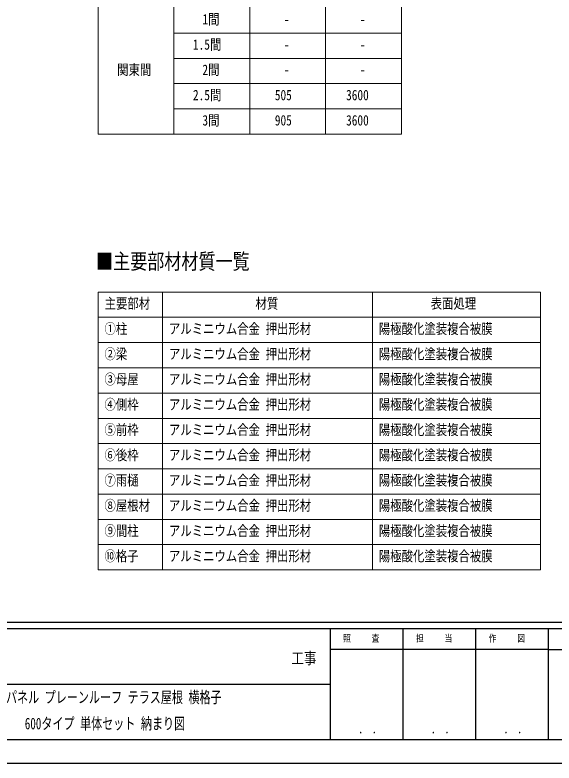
# Model space of a CAD drawing. Units: millimetres, scale not verified. Extents: x -12615 to 12615, y -8910 to 8910.
# Drawn here: x 893 to 6012, y -8910 to -1803 of the extents above; entities that cross this region are included whole.
import ezdxf
from ezdxf.enums import TextEntityAlignment as Align

# ---------------------------------------------------------------- set-up
doc = ezdxf.new("R2010")
doc.units = ezdxf.units.MM
doc.header["$LTSCALE"] = 50
doc.layers.add('0-1_TABLE1', color=7, linetype='Continuous', lineweight=18)
doc.layers.add('0-2_USER1', color=3, linetype='Continuous')
doc.layers.add('0-7_YKK_ZWAK', color=7, linetype='Continuous')
doc.styles.add('ＭＳ ゴシック', font='')
doc.styles.get('ＭＳ ゴシック').set_extended_font_data('MS Gothic')

msp = doc.modelspace()

# ---------------------------------------------------------------- linework, layer by layer
at = {"layer": '0-1_TABLE1'}
for p, q in [((1683.26, -1495), (1683.26, -2935)), ((2403.26, -1495), (2403.26, -2935)), ((3123.26, -1495), (3123.26, -2935)), ((3843.26, -1495), (3843.26, -2935)), ((4563.26, -1495), (4563.26, -2935)), ((2403.26, -1975), (4563.26, -1975)), ((2403.26, -2215), (4563.26, -2215)), ((2403.26, -2455), (4563.26, -2455)), ((2403.26, -2695), (4563.26, -2695)), ((1683.26, -2935), (4563.26, -2935)), ((1683.26, -4435), (5883.26, -4435)), ((1683.26, -4435), (1683.26, -7075)), ((2295.73, -4435), (2295.73, -7075)), ((4288.67, -4435), (4288.67, -7075)), ((5883.26, -4435), (5883.26, -7075)), ((1683.26, -4675), (5883.26, -4675)), ((1683.26, -4915), (5883.26, -4915)), ((1683.26, -5155), (5883.26, -5155)), ((1683.26, -5395), (5883.26, -5395)), ((1683.26, -5635), (5883.26, -5635)), ((1683.26, -5875), (5883.26, -5875)), ((1683.26, -6115), (5883.26, -6115)), ((1683.26, -6355), (5883.26, -6355)), ((1683.26, -6595), (5883.26, -6595)), ((1683.26, -6835), (5883.26, -6835)), ((1683.26, -7075), (5883.26, -7075))]:
    msp.add_line(p, q, dxfattribs=at)
at = {"layer": '0-7_YKK_ZWAK'}
for p, q in [((11685.06, -7575), (-11714.94, -7575)), ((3885.06, -7635), (-14.94, -7635)), ((4575.06, -7635), (4575.06, -8685)), ((5265.06, -7635), (5265.06, -8685)), ((5955.06, -7635), (5955.06, -8685)), ((6555.06, -7635), (5955.06, -7635)), ((5955.06, -7830), (3885.06, -7830)), ((5955.06, -7830), (6555.06, -7830)), ((-14.94, -8160), (3885.06, -8160)), ((-14.94, -8685), (3885.06, -8685)), ((3885.06, -8685), (5955.06, -8685)), ((5955.06, -8685), (6555.06, -8685))]:
    msp.add_line(p, q, dxfattribs=at)
msp.add_lwpolyline([(-12615, -8910), (12615, -8910), (12615, 8910), (-12615, 8910)], close=True, dxfattribs=at)
msp.add_lwpolyline([(5955.06, -7635), (3885.06, -7635), (3885.06, -8685)], dxfattribs=at)

# ---------------------------------------------------------------- texts
at = {"layer": '0-1_TABLE1', "style": 'ＭＳ ゴシック', "width": 0.8}
for s, p in [('1間', (2673.26, -1922.5)), ('-', (3447.26, -1922.5)), ('-', (4167.26, -1922.5)), ('1.5間', (2583.26, -2162.5)), ('-', (3447.26, -2162.5)), ('-', (4167.26, -2162.5)), ('関東間', (1863.26, -2402.5)), ('2間', (2673.26, -2402.5)), ('-', (3447.26, -2402.5)), ('-', (4167.26, -2402.5)), ('2.5間', (2583.26, -2642.5)), ('505', (3360.86, -2642.5)), ('3600', (4037.66, -2642.5)), ('3間', (2673.26, -2882.5)), ('905', (3360.86, -2882.5)), ('3600', (4037.66, -2882.5)), ('主要部材', (1744.7, -4622.5)), ('材質', (3177, -4622.5)), ('表面処理', (4841.17, -4622.5)), ('①柱', (1743.26, -4862.5)), ('アルミニウム合金 押出形材', (2355.73, -4862.5)), ('陽極酸化塗装複合被膜', (4348.67, -4862.5)), ('②梁', (1743.26, -5102.5)), ('アルミニウム合金 押出形材', (2355.73, -5102.5)), ('陽極酸化塗装複合被膜', (4348.67, -5102.5)), ('③母屋', (1743.26, -5342.5)), ('アルミニウム合金 押出形材', (2355.73, -5342.5)), ('陽極酸化塗装複合被膜', (4348.67, -5342.5)), ('④側枠', (1743.26, -5582.5)), ('アルミニウム合金 押出形材', (2355.73, -5582.5)), ('陽極酸化塗装複合被膜', (4348.67, -5582.5)), ('⑤前枠', (1743.26, -5822.5)), ('アルミニウム合金 押出形材', (2355.73, -5822.5)), ('陽極酸化塗装複合被膜', (4348.67, -5822.5)), ('⑥後枠', (1743.26, -6062.5)), ('アルミニウム合金 押出形材', (2355.73, -6062.5)), ('陽極酸化塗装複合被膜', (4348.67, -6062.5)), ('⑦雨樋', (1743.26, -6302.5)), ('アルミニウム合金 押出形材', (2355.73, -6302.5)), ('陽極酸化塗装複合被膜', (4348.67, -6302.5)), ('⑧屋根材', (1743.26, -6542.5)), ('アルミニウム合金 押出形材', (2355.73, -6542.5)), ('陽極酸化塗装複合被膜', (4348.67, -6542.5)), ('⑨間柱', (1743.26, -6782.5)), ('アルミニウム合金 押出形材', (2355.73, -6782.5)), ('陽極酸化塗装複合被膜', (4348.67, -6782.5)), ('⑩格子', (1743.26, -7022.5)), ('アルミニウム合金 押出形材', (2355.73, -7022.5)), ('陽極酸化塗装複合被膜', (4348.67, -7022.5))]:
    msp.add_text(s, height=98.97, dxfattribs=at).set_placement(p, align=Align.BOTTOM_LEFT)
at = {"layer": '0-2_USER1', "style": 'ＭＳ ゴシック'}
for s, height, width, p in [('■主要部材材質一覧', 148.5, 0.8, (1663.4, -4262.5)), ('目隠しパネル プレーンルーフ テラス屋根 横格子', 110, 0.7, (493.06, -8372.5)), ('600タイプ 単体セット 納まり図', 110, 0.7, (986.56, -8622.5))]:
    msp.add_text(s, height=height, dxfattribs=dict(at, width=width)).set_placement(p, align=Align.BOTTOM_LEFT)
at = {"layer": '0-7_YKK_ZWAK', "style": 'ＭＳ ゴシック', "width": 0.8}
for s, height, p in [('照     査', 65.98, (4009.26, -7777.5)), ('担     当', 65.98, (4701.66, -7777.5)), ('作     図', 65.98, (5391.66, -7777.5)), ('工事', 110, (3517, -8002.39)), ('． ．', 77.75, (4155, -8653.06)), ('． ．', 77.75, (4845, -8653.06)), ('． ．', 77.75, (5535, -8653.06))]:
    msp.add_text(s, height=height, dxfattribs=at).set_placement(p, align=Align.BOTTOM_LEFT)

doc.saveas('drawing.dxf')
